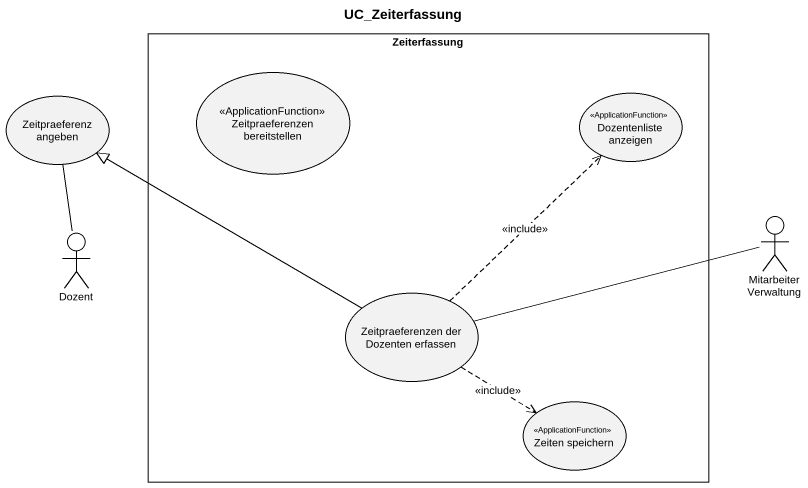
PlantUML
@startuml
title UC_Zeiterfassung
rectangle Zeiterfassung {
  usecase "Zeitpraeferenzen bereitstellen" as Zeitpraeferenzen <<ApplicationFunction>>
  usecase "Dozentenliste anzeigen" as Dozentenliste_anzeigen <<ApplicationFunction>>
  usecase "Zeitpraeferenzen der Dozenten erfassen" as Zeitpraeferenzen_der
  usecase "Zeiten speichern" as Zeiten_speichern <<ApplicationFunction>>
}
usecase "Zeitpraeferenz angeben" as Zeitpraeferenz_angeben
actor Dozent
actor "Mitarbeiter Verwaltung" as Mitarbeiter_Verwaltung
Dozent -up- Zeitpraeferenz_angeben
Mitarbeiter_Verwaltung -left- Zeitpraeferenzen_der
Zeitpraeferenzen_der -left-|> Zeitpraeferenz_angeben
Zeitpraeferenzen_der .up.> Dozentenliste_anzeigen : <<include>>
Zeitpraeferenzen_der ..> Zeiten_speichern : <<include>>
@enduml
